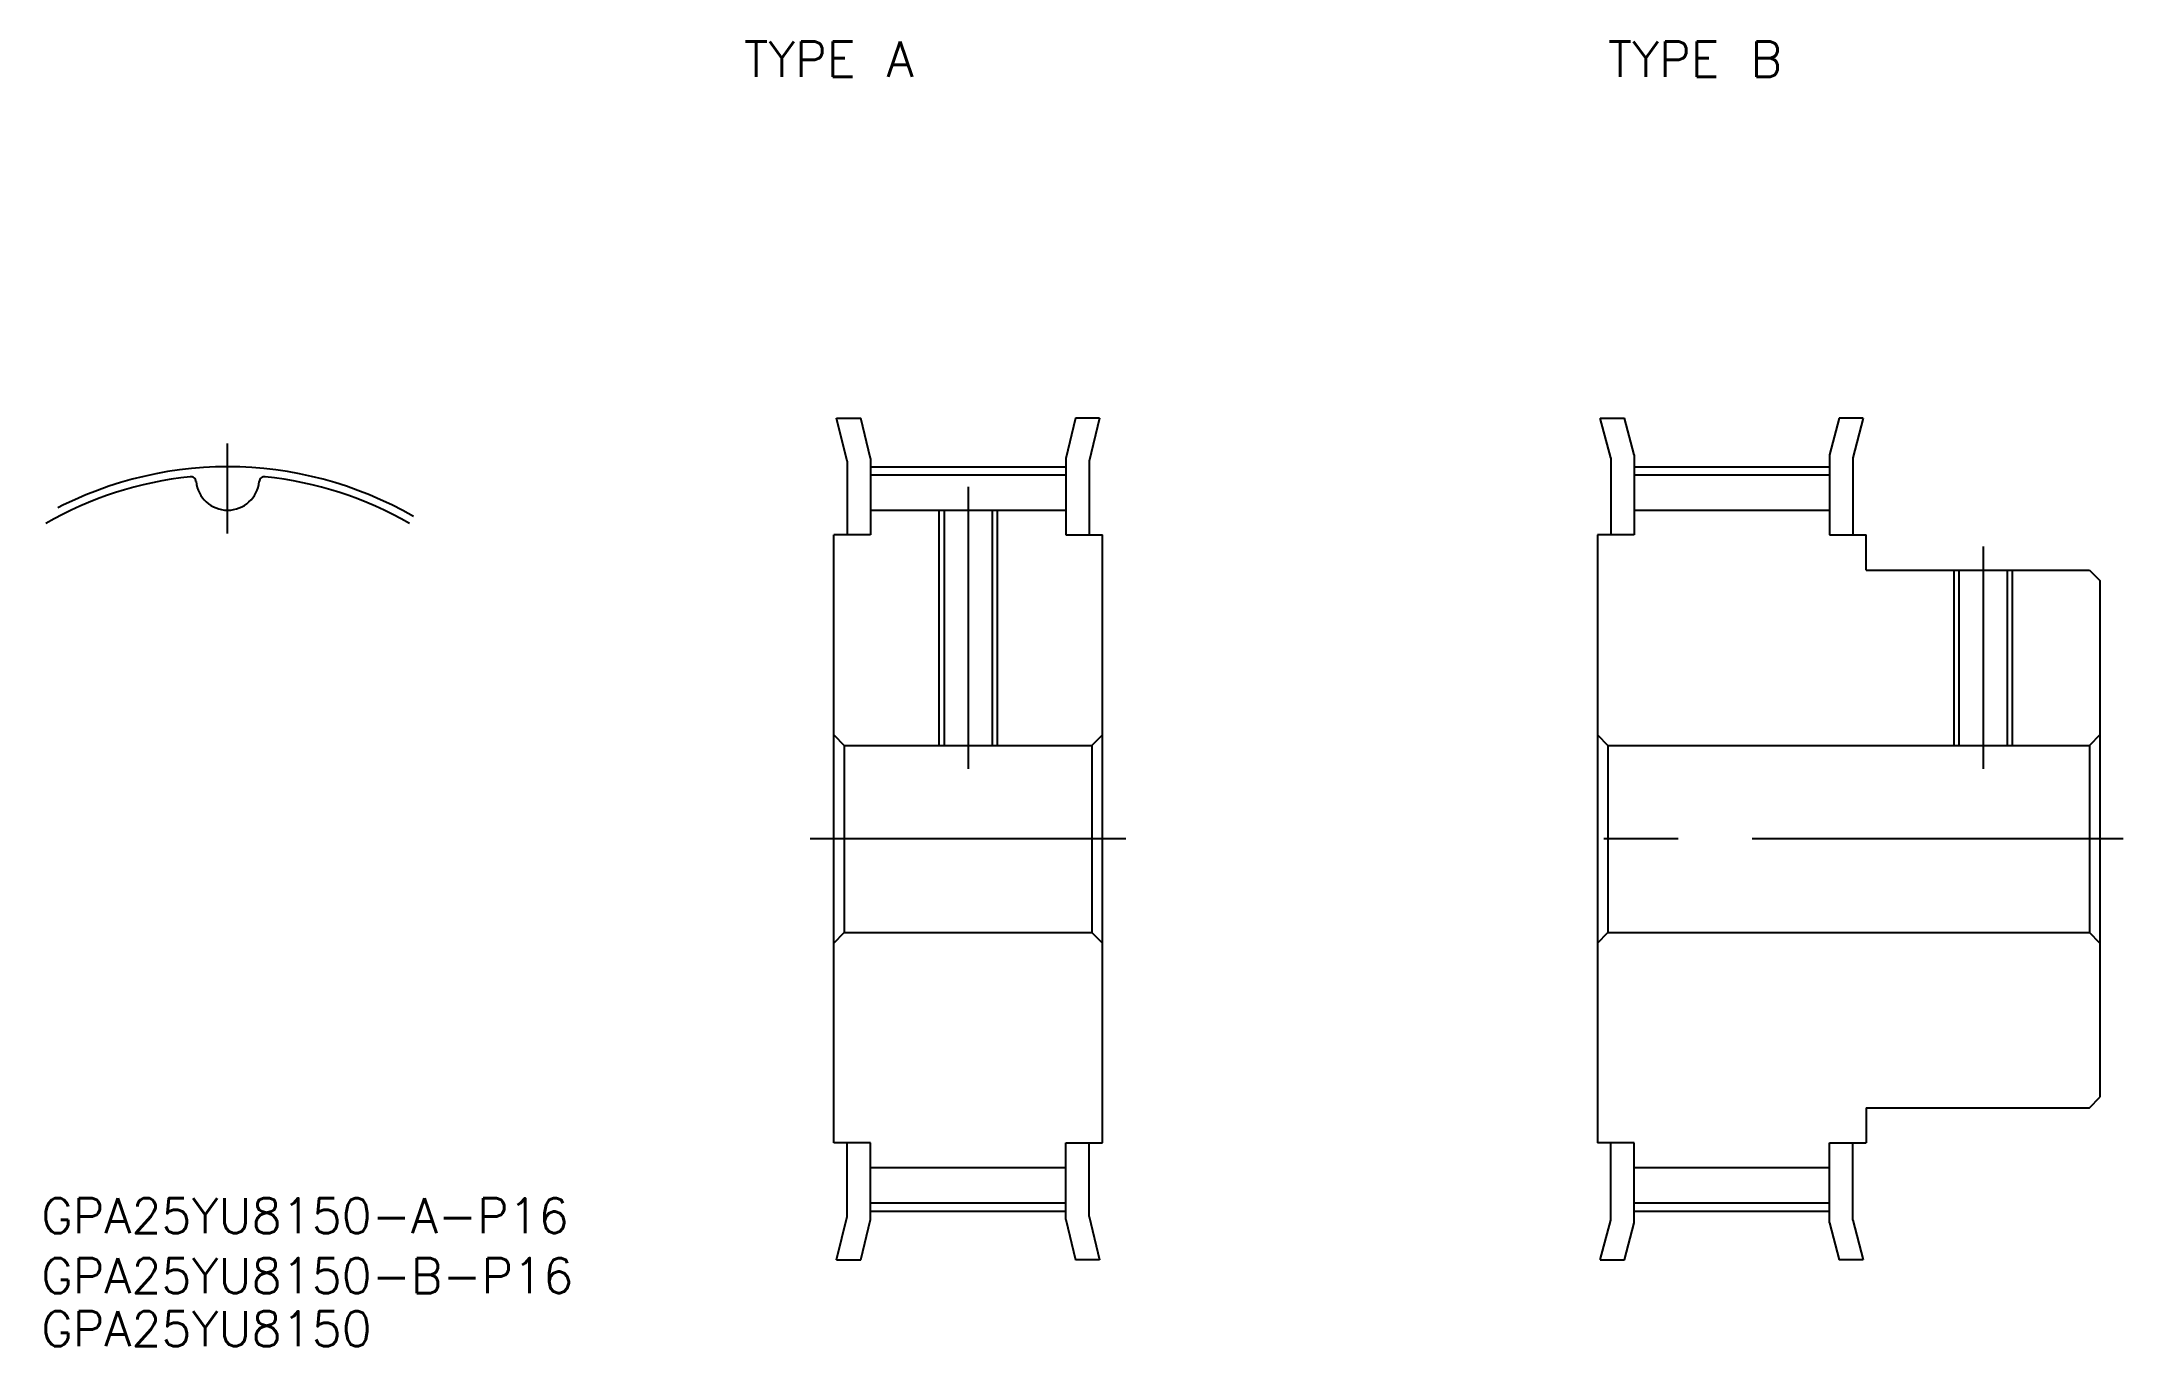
# Model space of a CAD drawing. Extents: x -16 to 162, y -43 to 68.
import ezdxf

# ---------------------------------------------------------------- set-up
doc = ezdxf.new("R2010")
doc.units = 0
doc.linetypes.add('CENTER', pattern=[50.8, 31.75, -6.35, 6.35, -6.35])
doc.layers.get('0').update_dxf_attribs({"linetype": 'CONTINUOUS'})
doc.layers.add('CENTER', color=1, linetype='CENTER')
doc.styles.get("Standard").update_dxf_attribs({"font": 'txt.shx', "height": 3, "bigfont": 'bigfont.shx'})

msp = doc.modelspace()

# ---------------------------------------------------------------- linework, layer by layer
at = {"color": 7, "linetype": 'CONTINUOUS'}
for p, q in [((52.1, 36), (54.16, 36)), ((53, 32.3), (52.1, 36)), ((55, 32.55), (54.16, 36)), ((72.54, 36), (71.7, 32.55)), ((74.6, 36), (72.54, 36)), ((74.6, 36), (73.7, 32.3)), ((117.44, 36), (119.51, 36)), ((118.34, 32.59), (117.44, 36)), ((120.34, 32.85), (119.51, 36)), ((137.88, 36), (137.04, 32.85)), ((139.94, 36), (137.88, 36)), ((139.94, 36), (139.04, 32.59)), ((53, 32.3), (53, 26)), ((55, 32.55), (55, 26)), ((71.7, 32.55), (71.7, 26)), ((73.7, 32.3), (73.7, 26)), ((118.34, 32.59), (118.34, 26)), ((120.34, 32.85), (120.34, 26)), ((137.04, 32.85), (137.04, 26)), ((139.04, 32.59), (139.04, 26)), ((55, 31.14), (71.7, 31.14)), ((120.34, 31.14), (137.04, 31.14)), ((55, 28.12), (71.7, 28.12)), ((61.29, 28.12), (61.29, 8)), ((65.42, 28.12), (65.42, 8)), ((120.34, 28.12), (137.04, 28.12)), ((51.85, -26), (51.85, 26)), ((55, 26), (51.85, 26)), ((71.7, 26), (74.85, 26)), ((74.85, -26), (74.85, 26)), ((117.19, 26), (117.19, -26)), ((120.34, 26), (117.19, 26)), ((137.04, 26), (140.19, 26)), ((140.19, 23), (140.19, 26)), ((140.19, 23), (159.29, 23)), ((148.13, 23), (148.13, 8)), ((152.26, 23), (152.26, 8)), ((159.29, 23), (160.19, 22.09)), ((160.19, 22.09), (160.19, -22.09)), ((51.85, 8.91), (52.76, 8)), ((74.85, 8.91), (73.95, 8)), ((117.19, 8.91), (118.1, 8)), ((160.19, 8.91), (159.29, 8)), ((52.76, 8), (73.95, 8)), ((52.76, 8), (52.76, -8)), ((73.95, 8), (73.95, -8)), ((118.1, 8), (159.29, 8)), ((118.1, 8), (118.1, -8)), ((159.29, 8), (159.29, -8)), ((51.85, -8.91), (52.76, -8)), ((52.76, -8), (73.95, -8)), ((74.85, -8.91), (73.95, -8)), ((117.19, -8.91), (118.1, -8)), ((118.1, -8), (159.29, -8)), ((160.19, -8.91), (159.29, -8)), ((140.19, -23), (159.29, -23)), ((140.19, -23), (140.19, -26)), ((159.29, -23), (160.19, -22.09)), ((55, -26), (51.85, -26)), ((53, -32.3), (53, -26)), ((55, -32.55), (55, -26)), ((71.7, -32.55), (71.7, -26)), ((71.7, -26), (74.85, -26)), ((73.7, -32.3), (73.7, -26)), ((120.34, -26), (117.19, -26)), ((118.34, -32.6), (118.34, -26)), ((120.34, -32.85), (120.34, -26)), ((137.04, -32.85), (137.04, -26)), ((137.04, -26), (140.19, -26)), ((139.04, -32.6), (139.04, -26)), ((55, -28.12), (71.7, -28.12)), ((120.34, -28.12), (137.04, -28.12)), ((55, -31.14), (71.7, -31.14)), ((120.34, -31.14), (137.04, -31.14)), ((52.1, -36), (53, -32.3)), ((54.16, -36), (55, -32.55)), ((71.7, -32.55), (72.54, -36)), ((73.7, -32.3), (74.6, -36)), ((117.44, -36), (118.34, -32.6)), ((119.51, -36), (120.34, -32.85)), ((137.04, -32.85), (137.88, -36)), ((139.04, -32.6), (139.94, -36)), ((52.1, -36), (54.16, -36)), ((74.6, -36), (72.54, -36)), ((117.44, -36), (119.51, -36)), ((139.94, -36), (137.88, -36))]:
    msp.add_line(p, q, dxfattribs=at)
at = {"color": 3, "linetype": 'CONTINUOUS'}
for p, q in [((60.85, 28.12), (60.85, 8)), ((65.85, 28.12), (65.85, 8)), ((147.69, 23), (147.69, 8)), ((152.69, 23), (152.69, 8))]:
    msp.add_line(p, q, dxfattribs=at)
at = {"color": 7, "linetype": 'CONTINUOUS'}
for centre, radius, start, end in [((0, 0), 31.14, 95.901, 120), ((-3.16, 30.53), 0.453, 5.6763, 95.901), ((0, 30.84), 2.72, 185.6763, 354.3237), ((3.16, 30.53), 0.453, 84.099, 174.3237), ((0, 0), 31.14, 60, 84.099)]:
    msp.add_arc(centre, radius, start, end, dxfattribs=at)
at = {"layer": 'CENTER', "color": 1, "linetype": 'CENTER'}
for p, q in [((0, 26.12), (0, 33.83)), ((55, 31.83), (71.7, 31.83)), ((120.34, 31.83), (137.04, 31.83)), ((63.35, 30.12), (63.35, 6)), ((150.19, 25), (150.19, 6)), ((76.85, 0), (49.85, 0)), ((162.19, 0), (115.19, 0)), ((55, -31.83), (71.7, -31.83)), ((120.34, -31.83), (137.04, -31.83))]:
    msp.add_line(p, q, dxfattribs=at)
msp.add_arc((0, 0), 31.83, 60, 120, dxfattribs=at)

# ---------------------------------------------------------------- texts
at = {"color": 7, "linetype": 'CONTINUOUS'}
for s, p in [('TYPE A', (44.19, 65.2)), ('TYPE B', (118.11, 65.2)), ('GPA25YU8150-A-P16', (-15.95, -33.73)), ('GPA25YU8150-B-P16', (-15.95, -38.86)), ('GPA25YU8150', (-15.95, -43.4))]:
    msp.add_text(s, height=3, dxfattribs=at).set_placement(p)

doc.saveas('drawing.dxf')
